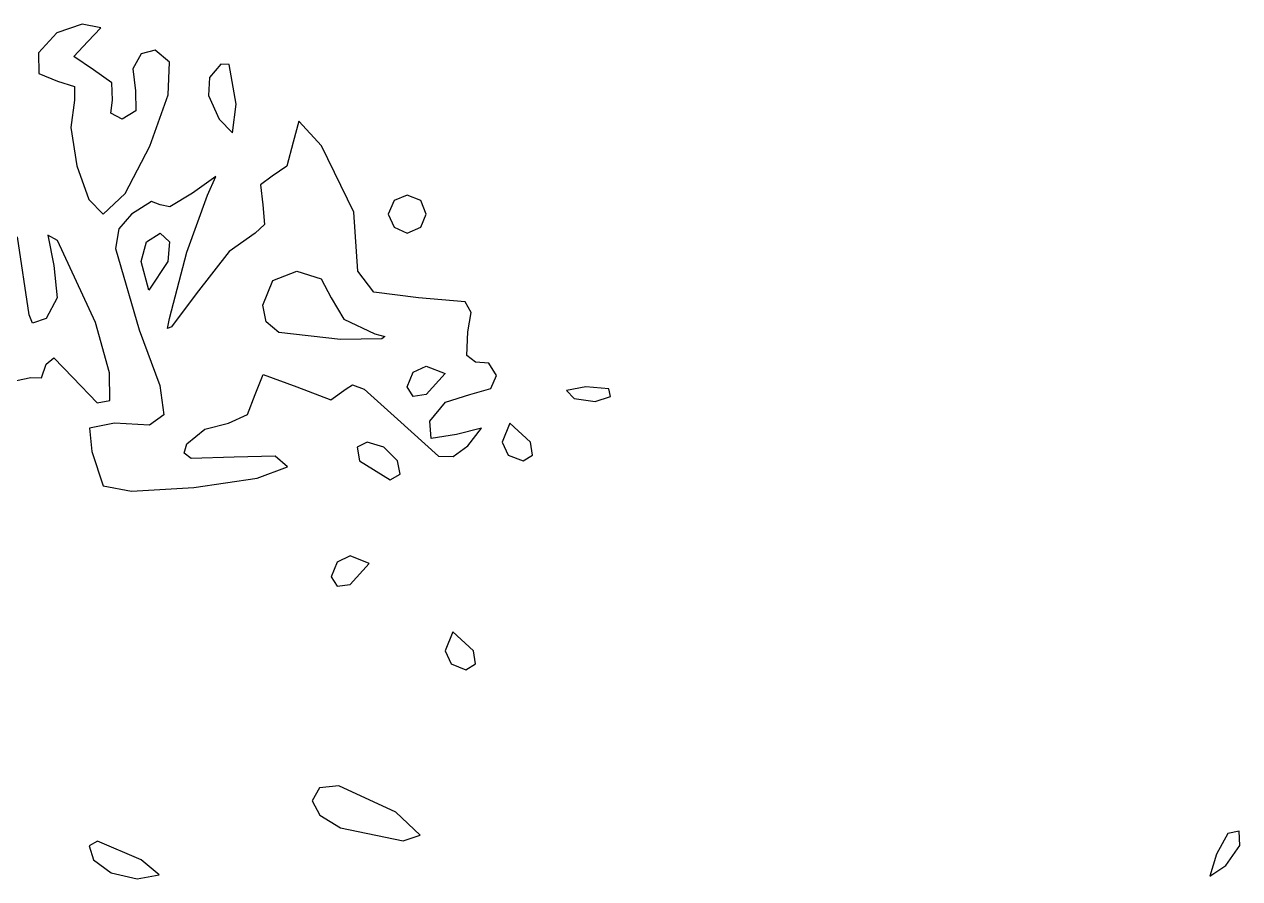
# Model space of a CAD drawing. Extents: x 0 to 282, y 0 to 282.
# Drawn here: x 112.48 to 135.05, y 22.58 to 38.45 of the extents above; entities that cross this region are included whole.
import ezdxf

# ---------------------------------------------------------------- set-up
doc = ezdxf.new("R2010")
doc.units = 0

msp = doc.modelspace()

# ---------------------------------------------------------------- linework, layer by layer
at = {"layer": 'Layer 1'}
for p, q in [((113.559387, 38.452761), (113.087547, 38.294011)), ((113.903345, 38.386615), (113.559387, 38.452761)), ((113.66522, 38.135261), (113.903345, 38.386615)), ((113.087547, 38.294011), (112.747998, 37.923594)), ((112.747998, 37.923594), (112.748, 37.9236)), ((112.748, 37.9236), (112.75241, 37.539954)), ((113.400636, 37.857448), (113.66522, 38.135261)), ((114.914274, 37.972101), (114.652998, 37.905955)), ((115.182165, 37.747205), (114.914274, 37.972101)), ((113.771053, 37.606094), (113.400636, 37.857448)), ((114.652998, 37.905955), (114.497555, 37.628142)), ((115.152953, 37.142525), (115.182165, 37.747205)), ((116.134115, 37.71029), (115.923, 37.464999)), ((116.289007, 37.707534), (116.134115, 37.71029)), ((116.416889, 36.97111), (116.289007, 37.707534)), ((112.75241, 37.539954), (113.100778, 37.394433)), ((114.106192, 37.363559), (113.771053, 37.606094)), ((114.497555, 37.628142), (114.547165, 37.218038)), ((115.923, 37.465), (115.905361, 37.129861)), ((115.923, 37.464999), (115.923, 37.465)), ((113.100778, 37.394433), (113.418278, 37.297419)), ((113.418278, 37.297419), (113.418278, 37.041655)), ((114.123831, 37.041649), (114.106192, 37.363559)), ((113.418278, 37.041655), (113.347171, 36.532331)), ((114.092963, 36.799114), (114.123831, 37.041649)), ((114.547165, 37.218038), (114.555984, 36.847621)), ((114.816161, 36.190576), (115.152953, 37.142525)), ((115.905361, 37.129861), (116.099389, 36.688888)), ((114.30022, 36.688871), (114.092963, 36.799114)), ((114.555984, 36.847621), (114.30022, 36.688871)), ((116.350743, 36.433124), (116.416889, 36.97111)), ((116.099389, 36.688888), (116.350743, 36.433124)), ((117.580841, 36.653644), (117.475007, 36.265588)), ((118.004174, 36.195032), (117.580841, 36.653644)), ((113.347171, 36.532331), (113.457965, 35.82457)), ((114.353691, 35.311387), (114.816161, 36.190576)), ((117.475, 36.2656), (117.360347, 35.815808)), ((117.475007, 36.265588), (117.475, 36.2656)), ((118.603897, 34.960312), (118.004174, 36.195032)), ((113.457965, 35.82457), (113.681208, 35.196183)), ((117.360347, 35.815808), (117.086944, 35.6306)), ((116.037432, 35.626183), (115.605279, 35.313093)), ((115.887501, 35.277815), (116.037432, 35.626183)), ((117.086944, 35.6306), (116.866458, 35.47185)), ((116.866458, 35.47185), (116.910555, 35.101433)), ((113.947445, 34.924985), (114.353691, 35.311387)), ((115.605279, 35.313093), (115.186355, 35.061738)), ((115.499445, 34.219485), (115.887501, 35.277815)), ((119.591778, 35.277778), (119.349243, 35.180764)), ((119.847542, 35.180764), (119.591778, 35.277778)), ((113.681208, 35.196183), (113.947445, 34.924985)), ((114.846806, 35.158752), (114.476389, 34.925037)), ((115.005556, 35.101426), (114.846806, 35.158752)), ((115.186355, 35.061738), (115.005556, 35.101426)), ((116.910555, 35.101433), (116.945833, 34.731016)), ((119.349243, 35.180764), (119.239, 34.925)), ((119.944556, 34.925), (119.847542, 35.180764)), ((114.476389, 34.925037), (114.240468, 34.653287)), ((118.674453, 33.866702), (118.603897, 34.960312)), ((119.239, 34.925), (119.349243, 34.682465)), ((119.239, 34.925), (119.239, 34.925)), ((119.847542, 34.682465), (119.944556, 34.925)), ((113.101103, 34.435515), (112.923611, 34.536387)), ((112.923611, 34.536387), (113.030547, 33.972493)), ((114.240468, 34.653287), (114.176527, 34.285626)), ((114.749795, 34.413517), (115.005559, 34.572267)), ((115.005559, 34.572267), (115.181948, 34.413517)), ((116.769444, 34.572266), (116.288784, 34.232717)), ((116.945833, 34.731016), (116.769444, 34.572266)), ((119.349243, 34.682465), (119.591778, 34.572222)), ((119.591778, 34.572222), (119.847542, 34.682465)), ((112.571936, 33.055271), (112.360269, 34.501661)), ((113.806659, 32.914163), (113.101103, 34.435515)), ((114.652781, 34.0431), (114.749795, 34.413517)), ((115.181948, 34.413517), (115.14667, 34.0431)), ((114.176527, 34.285626), (114.6175, 32.773087)), ((115.181945, 32.984765), (115.499445, 34.219485)), ((116.288784, 34.232717), (115.675834, 33.443376)), ((113.030547, 33.972493), (113.092284, 33.372771)), ((114.793892, 33.513933), (114.652781, 34.0431)), ((115.14667, 34.0431), (114.793892, 33.513933)), ((115.14667, 34.0431), (115.14667, 34.0431)), ((117.095767, 33.694732), (117.545559, 33.866711)), ((117.545559, 33.866711), (117.995351, 33.7256)), ((118.974315, 33.474237), (118.674453, 33.866702)), ((116.910559, 33.231711), (117.095767, 33.694732)), ((117.995351, 33.7256), (118.180559, 33.372822)), ((115.675834, 33.443376), (115.217223, 32.830425)), ((119.803343, 33.372813), (118.974315, 33.474237)), ((113.092284, 33.372771), (112.889436, 32.984715)), ((116.977807, 32.924133), (116.910559, 33.231711)), ((118.180559, 33.372822), (118.18056, 33.372822)), ((118.18056, 33.372822), (118.414275, 32.971537)), ((120.672059, 33.293438), (119.803343, 33.372813)), ((120.780648, 33.095001), (120.672059, 33.293438)), ((112.638082, 32.900931), (112.571936, 33.055271)), ((112.889436, 32.984715), (112.638082, 32.900931)), ((115.140053, 32.803415), (115.181945, 32.984765)), ((118.414275, 32.971537), (118.991949, 32.702544)), ((120.720566, 32.737813), (120.780648, 33.095001)), ((114.067936, 31.975441), (113.806659, 32.914163)), ((114.6175, 32.773087), (115.002248, 31.739007)), ((115.217223, 32.830425), (115.140053, 32.803415)), ((117.21042, 32.729003), (116.977807, 32.924133)), ((118.356949, 32.596711), (117.21042, 32.729003)), ((120.698517, 32.29684), (120.720566, 32.737813)), ((119.124241, 32.60994), (118.356949, 32.596711)), ((118.991949, 32.702544), (119.180465, 32.651281)), ((119.180465, 32.651281), (119.124241, 32.60994)), ((120.861677, 32.173368), (120.698517, 32.29684)), ((112.801242, 31.882284), (112.889436, 32.138048)), ((112.889436, 32.138048), (113.030548, 32.252701)), ((113.030548, 32.252701), (113.383325, 31.891103)), ((119.701917, 31.98817), (119.944452, 32.102823)), ((119.944452, 32.102823), (120.29723, 31.961712)), ((121.108622, 32.155729), (120.861677, 32.173368)), ((121.249733, 31.926423), (121.108622, 32.155729)), ((112.219159, 31.811728), (112.607214, 31.891103)), ((112.607214, 31.891103), (112.801242, 31.882284)), ((113.383325, 31.891103), (113.836425, 31.420917)), ((114.071243, 31.463361), (114.067936, 31.975441)), ((116.76945, 31.573645), (116.919381, 31.948471)), ((116.919381, 31.948471), (117.545562, 31.714756)), ((119.591674, 31.714767), (119.701917, 31.98817)), ((120.29723, 31.961712), (119.944452, 31.573656)), ((120.29723, 31.961712), (120.29723, 31.961712)), ((121.148309, 31.683888), (121.249733, 31.926423)), ((115.002248, 31.739007), (115.076111, 31.194407)), ((117.545562, 31.714756), (118.176153, 31.472221)), ((118.176153, 31.472221), (118.462785, 31.679478)), ((118.462785, 31.679478), (118.576887, 31.754995)), ((118.576887, 31.754995), (118.793514, 31.675068)), ((118.793514, 31.675068), (119.415286, 31.115033)), ((119.701917, 31.538378), (119.591674, 31.714767)), ((120.755844, 31.573645), (121.148309, 31.683888)), ((122.907667, 31.714767), (122.550479, 31.648621)), ((122.550479, 31.648621), (122.696, 31.5031)), ((123.33541, 31.679489), (122.907667, 31.714767)), ((123.366278, 31.538378), (123.33541, 31.679489)), ((113.836425, 31.420917), (114.071243, 31.463361)), ((116.628339, 31.203228), (116.76945, 31.573645)), ((119.944452, 31.573656), (119.701917, 31.538378)), ((120.01501, 31.079756), (120.306052, 31.432534)), ((120.306052, 31.432534), (120.755844, 31.573645)), ((122.696, 31.5031), (123.084056, 31.441364)), ((122.696, 31.5031), (122.696, 31.5031)), ((123.084056, 31.441364), (123.366278, 31.538378)), ((115.076111, 31.194407), (114.806016, 31.006994)), ((116.275561, 31.044478), (116.628339, 31.203228)), ((114.158889, 31.044477), (113.695868, 30.951873)), ((113.695868, 30.951873), (113.735555, 30.51531)), ((114.806016, 31.006994), (114.158889, 31.044477)), ((115.499449, 30.656422), (115.834588, 30.929825)), ((115.834588, 30.929825), (116.275561, 31.044478)), ((119.415286, 31.115033), (120.173759, 30.431526)), ((120.037058, 30.757846), (120.01501, 31.079756)), ((120.97192, 30.951874), (120.508899, 30.832811)), ((120.720566, 30.621144), (120.97192, 30.951874)), ((121.497111, 31.044478), (121.356, 30.6917)), ((121.885167, 30.6917), (121.497111, 31.044478)), ((120.508899, 30.832811), (120.037058, 30.757846)), ((113.735555, 30.51531), (113.947222, 29.88031)), ((115.4537, 30.483891), (115.499449, 30.656422)), ((115.583235, 30.387428), (115.4537, 30.483891)), ((118.851111, 30.691678), (118.661493, 30.594664)), ((118.661493, 30.594664), (118.71, 30.3389)), ((119.159792, 30.594664), (118.851111, 30.691678)), ((119.415556, 30.3389), (119.159792, 30.594664)), ((120.447162, 30.425462), (120.720566, 30.621144)), ((121.356, 30.6917), (121.470653, 30.449165)), ((121.356, 30.6917), (121.356, 30.6917)), ((121.920445, 30.449165), (121.885167, 30.6917)), ((116.381394, 30.409477), (115.583235, 30.387428)), ((117.139866, 30.427116), (116.381394, 30.409477)), ((117.369172, 30.233088), (117.139866, 30.427116)), ((118.71, 30.3389), (119.274445, 29.986122)), ((118.71, 30.3389), (118.71, 30.3389)), ((119.464063, 30.096365), (119.415556, 30.3389)), ((120.173759, 30.431526), (120.447162, 30.425462)), ((121.470653, 30.449165), (121.744056, 30.338922)), ((121.744056, 30.338922), (121.920445, 30.449165)), ((115.631737, 29.845032), (116.804725, 30.019216)), ((116.804725, 30.019216), (117.369172, 30.233088)), ((119.274445, 29.986122), (119.464063, 30.096365)), ((113.947222, 29.88031), (114.471979, 29.776681)), ((114.471979, 29.776681), (115.631737, 29.845032)), ((118.291243, 28.460403), (118.181, 28.187)), ((118.533778, 28.575056), (118.291243, 28.460403)), ((118.886556, 28.433945), (118.533778, 28.575056)), ((118.533778, 28.045889), (118.886556, 28.433945)), ((118.181, 28.187), (118.291243, 28.010611)), ((118.181, 28.187), (118.181, 28.187)), ((118.291243, 28.010611), (118.533778, 28.045889)), ((120.438111, 27.163878), (120.297, 26.8111)), ((120.826167, 26.8111), (120.438111, 27.163878)), ((120.297, 26.8111), (120.411653, 26.568565)), ((120.297, 26.8111), (120.297, 26.8111)), ((120.861445, 26.568565), (120.826167, 26.8111)), ((120.411653, 26.568565), (120.685056, 26.458322)), ((120.685056, 26.458322), (120.861445, 26.568565)), ((117.966354, 24.263979), (117.827999, 24.0242)), ((118.326296, 24.302013), (117.966354, 24.263979)), ((119.380219, 23.812533), (118.326296, 24.302013)), ((117.827999, 24.0242), (117.828, 24.0242)), ((117.828, 24.0242), (117.973521, 23.759616)), ((117.973521, 23.759616), (118.357166, 23.521491)), ((119.834421, 23.389199), (119.380219, 23.812533)), ((118.357166, 23.521491), (119.52133, 23.283366)), ((113.841554, 23.274558), (113.690521, 23.188569)), ((114.652945, 22.9306), (113.841554, 23.274558)), ((119.52133, 23.283366), (119.834421, 23.389199)), ((134.831667, 23.420045), (134.62, 23.036399)), ((135.043334, 23.459733), (134.831667, 23.420045)), ((135.052153, 23.19515), (135.043334, 23.459733)), ((113.690521, 23.188569), (113.771, 22.9306)), ((134.62, 23.0364), (134.496528, 22.626296)), ((134.62, 23.036399), (134.62, 23.0364)), ((134.796389, 22.824733), (135.052153, 23.19515)), ((113.771, 22.9306), (114.097319, 22.688065)), ((113.771, 22.9306), (113.771, 22.9306)), ((114.988084, 22.648378), (114.652945, 22.9306)), ((134.496528, 22.626296), (134.796389, 22.824733)), ((114.097319, 22.688065), (114.582389, 22.577822)), ((114.582389, 22.577822), (114.988084, 22.648378))]:
    msp.add_line(p, q, dxfattribs=at)

doc.saveas('drawing.dxf')
